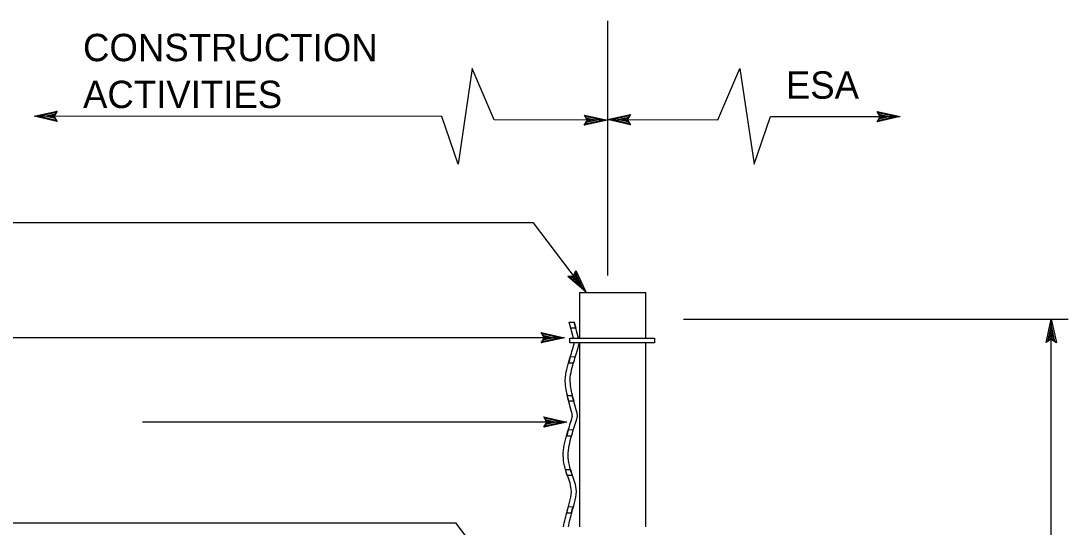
# Model space of a CAD drawing. Extents: x -894 to 866, y -476 to 714.
# Drawn here: x -595.7 to -327.7, y 66.8 to 196.4 of the extents above; entities that cross this region are included whole.
import ezdxf

# ---------------------------------------------------------------- set-up
doc = ezdxf.new("R2010")
doc.units = 0
for name, color, linetype in [('1 Control', 7, 'Continuous'), ('56 Stage 3 Anno', 7, 'Continuous'), ('57 Undefined', 7, 'Continuous'), ('60 Nongeo Data', 7, 'Continuous')]:
    doc.layers.add(name, color=color, linetype=linetype)

msp = doc.modelspace()

# ---------------------------------------------------------------- linework, layer by layer
at = {"layer": '1 Control'}
for p, q in [((-454.31, 115.19), (-455.4, 119.27)), ((-453.03, 115.19), (-454.13, 119.27)), ((-454.77, 96.32), (-455.9, 100.56)), ((-453.47, 96.25), (-454.63, 100.56)), ((-454.77, 96.32), (-454.61, 95.06)), ((-453.47, 96.25), (-453.32, 95.02))]:
    msp.add_line(p, q, dxfattribs=at)
for points in [[(-455.4, 119.27), (-454.13, 119.27), (-453.72, 117.75), (-454.99, 117.75)], [(-455.12, 110.44), (-455.51, 108.9), (-454.24, 108.9), (-453.85, 110.37)], [(-455.9, 100.56), (-454.63, 100.56), (-454.22, 99.04), (-455.5, 99.04)], [(-455.62, 91.73), (-456.01, 90.18), (-454.74, 90.18), (-454.35, 91.66)], [(-456.31, 81.56), (-455.04, 81.56), (-454.63, 80.04), (-455.9, 80.04)], [(-455.67, 71.99), (-456.06, 70.45), (-454.78, 70.45), (-454.46, 71.98)]]:
    msp.add_lwpolyline(points, close=True, dxfattribs=at)
for centre in [(-456.62, 114.13), (-455.34, 114.09)]:
    msp.add_arc(centre, 2.55, 351.7413, 356.7303, dxfattribs=at)
for points in [[(-455.87, 100.62), (-456.4, 104.56), (-455.29, 109.83), (-454.11, 113.77)], [(-454.59, 100.62), (-455.14, 104.53), (-454.08, 109.57), (-452.82, 113.73)], [(-456.88, 66.87), (-455.89, 71.04), (-454.87, 76.59), (-456.06, 80.6), (-456.91, 85.85), (-455.8, 91.12), (-454.61, 95.06)], [(-455.61, 66.87), (-454.67, 70.82), (-453.6, 76.66), (-454.85, 80.88), (-455.64, 85.82), (-454.58, 90.86), (-453.32, 95.02)]]:
    msp.add_spline(points, degree=3, dxfattribs=at)
at = {"layer": '56 Stage 3 Anno'}
for p, q in [((-445.62, 196.4), (-445.62, 131.22)), ((-480.19, 184.19), (-483.81, 159.76)), ((-474.57, 171.12), (-480.19, 184.19)), ((-417.32, 171.11), (-411.71, 184.19)), ((-411.71, 184.19), (-408.08, 159.76)), ((-488.02, 171.91), (-592.35, 172.02)), ((-483.81, 159.76), (-488.02, 171.91)), ((-408.08, 159.76), (-403.87, 171.91)), ((-403.87, 171.91), (-370.68, 171.91)), ((-445.62, 170.97), (-474.57, 171.12)), ((-445.62, 171.14), (-417.32, 171.11)), ((-464.54, 144.69), (-675.74, 144.69)), ((-426.16, 120.04), (-327.73, 120.04)), ((-332.03, -72.57), (-332.03, 120.04)), ((-456.62, 115.31), (-649.64, 115.31)), ((-455.97, 93.74), (-564.62, 93.74)), ((-484.3, 67.87), (-642.63, 67.87)), ((-456.92, 31.22), (-484.3, 67.87))]:
    msp.add_line(p, q, dxfattribs=at)
for points in [[(-586.44, 170.69), (-592.35, 172.02), (-586.44, 173.32), (-586.65, 172.97), (-590.98, 172.02), (-586.65, 171.04), (-586.86, 171.39), (-589.63, 172.01), (-586.86, 172.62), (-587.07, 172.27), (-588.27, 172.01), (-587.07, 171.74), (-587.23, 172.01), (-586.44, 173.32), (-587.23, 172.01)], [(-451.52, 172.32), (-445.62, 170.97), (-451.54, 169.69), (-451.33, 170.04), (-446.99, 170.97), (-451.32, 171.97), (-451.11, 171.62), (-448.34, 170.98), (-451.11, 170.38), (-450.9, 170.73), (-449.7, 170.99), (-450.9, 171.27), (-450.74, 170.99), (-451.54, 169.69), (-450.74, 170.99)], [(-439.72, 169.82), (-445.62, 171.14), (-439.72, 172.45), (-439.93, 172.1), (-444.26, 171.14), (-439.93, 170.17), (-440.14, 170.52), (-442.91, 171.14), (-440.14, 171.75), (-440.35, 171.4), (-441.55, 171.13), (-440.35, 170.87), (-440.51, 171.14), (-439.72, 172.45), (-440.51, 171.14)], [(-376.58, 173.23), (-370.68, 171.91), (-376.58, 170.6), (-376.37, 170.95), (-372.05, 171.91), (-376.38, 172.88), (-376.17, 172.53), (-373.4, 171.91), (-376.16, 171.3), (-375.95, 171.65), (-374.76, 171.92), (-375.96, 172.18), (-375.8, 171.91), (-376.58, 170.6), (-375.8, 171.91)], [(-453.68, 132.53), (-451.17, 127.03), (-455.78, 130.95), (-455.37, 130.99), (-452, 128.12), (-453.83, 132.15), (-453.99, 131.78), (-452.81, 129.2), (-454.97, 131.03), (-454.56, 131.07), (-453.63, 130.28), (-454.14, 131.4), (-454.26, 131.11), (-455.78, 130.95), (-454.26, 131.11)], [(-333.35, 114.13), (-332.03, 120.04), (-330.72, 114.13), (-331.07, 114.34), (-332.03, 118.67), (-333, 114.34), (-332.65, 114.55), (-332.03, 117.32), (-331.42, 114.55), (-331.77, 114.76), (-332.03, 115.96), (-332.3, 114.76), (-332.03, 114.92), (-330.72, 114.13), (-332.03, 114.92)], [(-462.53, 116.62), (-456.62, 115.31), (-462.53, 114), (-462.32, 114.35), (-457.99, 115.3), (-462.32, 116.27), (-462.11, 115.93), (-459.34, 115.31), (-462.11, 114.69), (-461.9, 115.04), (-460.7, 115.31), (-461.9, 115.58), (-461.74, 115.31), (-462.53, 114), (-461.74, 115.31)], [(-461.88, 95.06), (-455.97, 93.74), (-461.88, 92.43), (-461.67, 92.78), (-457.34, 93.74), (-461.67, 94.71), (-461.46, 94.36), (-458.69, 93.74), (-461.46, 93.13), (-461.25, 93.48), (-460.05, 93.74), (-461.25, 94.01), (-461.09, 93.74), (-461.88, 92.43), (-461.09, 93.74)]]:
    msp.add_lwpolyline(points, close=True, dxfattribs=at)
msp.add_lwpolyline([(-451.17, 127.03), (-464.54, 144.69)], dxfattribs=at)
at = {"layer": '60 Nongeo Data'}
for p, q in [((-452.65, 126.93), (-435.78, 126.93)), ((-452.65, 115.19), (-452.65, 126.93)), ((-435.78, 115.19), (-435.78, 126.93)), ((-452.65, 95.03), (-452.65, 113.99)), ((-435.78, 94.86), (-435.78, 113.99)), ((-452.65, 66.87), (-452.65, 95.1)), ((-435.78, 66.87), (-435.78, 95.15))]:
    msp.add_line(p, q, dxfattribs=at)
msp.add_lwpolyline([(-455.25, 115.19), (-433.56, 115.19), (-433.56, 113.99), (-455.25, 113.99)], close=True, dxfattribs=at)

# ---------------------------------------------------------------- texts
at = {"layer": '57 Undefined'}
for s, p in [('CONSTRUCTION', (-579.82, 186.1)), ('ESA', (-399.95, 176.5)), ('ACTIVITIES', (-579.82, 174.1))]:
    msp.add_text(s, height=7, dxfattribs=at).set_placement(p)

doc.saveas('drawing.dxf')
